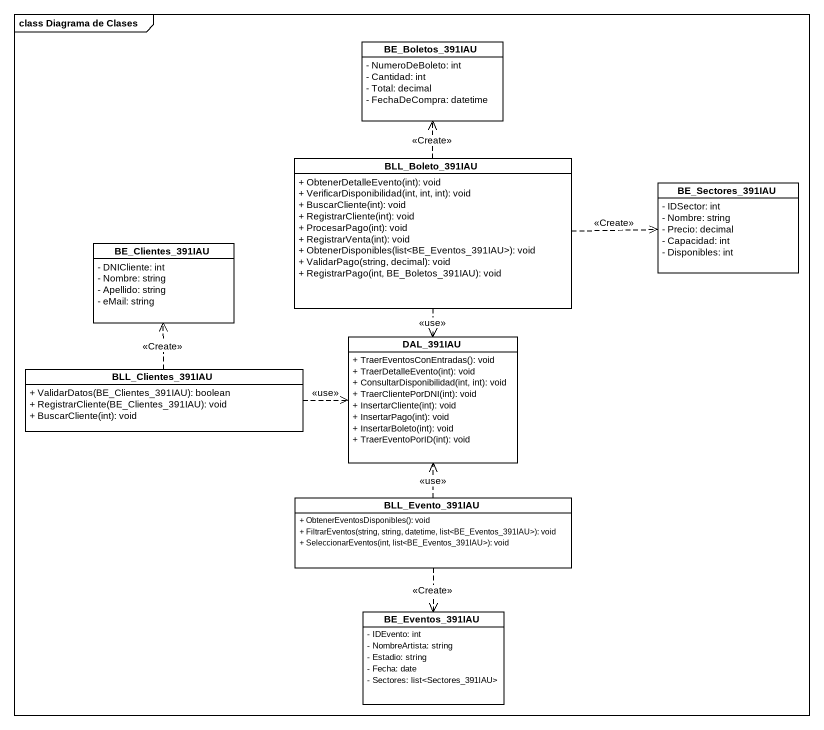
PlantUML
@startuml
mainframe class Diagrama de Clases
hide circle
hide empty members
skinparam classAttributeIconSize 0
class BE_Boletos_391IAU {
  - NumeroDeBoleto: int
  - Cantidad: int
  - Total: decimal
  - FechaDeCompra: datetime
}
class BLL_Boleto_391IAU {
  + ObtenerDetalleEvento(int): void
  + VerificarDisponibilidad(int, int, int): void
  + BuscarCliente(int): void
  + RegistrarCliente(int): void
  + ProcesarPago(int): void
  + RegistrarVenta(int): void
  + ObtenerDisponibles(list<BE_Eventos_391IAU>): void
  + ValidarPago(string, decimal): void
  + RegistrarPago(int, BE_Boletos_391IAU): void
}
class BE_Sectores_391IAU {
  - IDSector: int
  - Nombre: string
  - Precio: decimal
  - Capacidad: int
  - Disponibles: int
}
class BE_Clientes_391IAU {
  - DNICliente: int
  - Nombre: string
  - Apellido: string
  - eMail: string
}
class DAL_391IAU {
  + TraerEventosConEntradas(): void
  + TraerDetalleEvento(int): void
  + ConsultarDisponibilidad(int, int): void
  + TraerClientePorDNI(int): void
  + InsertarCliente(int): void
  + InsertarPago(int): void
  + InsertarBoleto(int): void
  + TraerEventoPorID(int): void
}
class BLL_Clientes_391IAU {
  + ValidarDatos(BE_Clientes_391IAU): boolean
  + RegistrarCliente(BE_Clientes_391IAU): void
  + BuscarCliente(int): void
}
class BLL_Evento_391IAU {
  + ObtenerEventosDisponibles(): void
  + FiltrarEventos(string, string, datetime, list<BE_Eventos_391IAU>): void
  + SeleccionarEventos(int, list<BE_Eventos_391IAU>): void
}
class BE_Eventos_391IAU {
  - IDEvento: int
  - NombreArtista: string
  - Estadio: string
  - Fecha: date
  - Sectores: list<Sectores_391IAU>
}
BLL_Boleto_391IAU .up.> BE_Boletos_391IAU : <<Create>>
BLL_Boleto_391IAU .right.> BE_Sectores_391IAU : <<Create>>
BLL_Boleto_391IAU ..> DAL_391IAU : <<use>>
BLL_Clientes_391IAU .up.> BE_Clientes_391IAU : <<Create>>
BLL_Clientes_391IAU .right.> DAL_391IAU : <<use>>
BLL_Evento_391IAU .up.> DAL_391IAU : <<use>>
BLL_Evento_391IAU ..> BE_Eventos_391IAU : <<Create>>
@enduml
